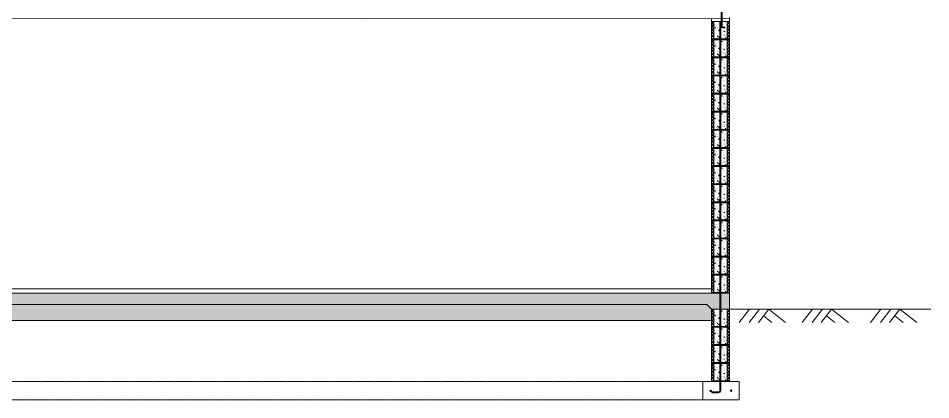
# Model space of a CAD drawing. Header units: inches. Extents: x 99 to 15695, y -7208 to 2559.
# Drawn here: x 14185.8 to 14588.6, y -3885.4 to -3716.9 of the extents above; entities that cross this region are included whole.
import ezdxf

# ---------------------------------------------------------------- set-up
doc = ezdxf.new("R2010")
doc.units = ezdxf.units.IN
doc.header["$LTSCALE"] = 96
doc.header["$MEASUREMENT"] = 0
doc.linetypes.add('Dash', pattern=[0.225, 0.15, -0.075])
doc.layers.get('0').update_dxf_attribs({"lineweight": 5})
for name, color, linetype, lineweight in [('Common', 4, 'Continuous', 5), ('Dimensions', 7, 'Continuous', 0), ('Section', 6, 'Continuous', 20)]:
    doc.layers.add(name, color=color, linetype=linetype, lineweight=lineweight)
doc.layers.add('Hatch', color=7, linetype='Continuous', lineweight=0, true_color=0x919191)

# ---------------------------------------------------------------- blocks, each defined once
blk = doc.blocks.new('-CAD Details ToolKit_ 8_ CMU w_ Grout')
at = {"layer": 'Common', "transparency": 33554687}
for points in [[(-3.81, 0.01), (-3.81, 7.62), (-2.81, 7.62), (-2.81, 0.01)], [(-3.69, 7.62), (-3.69, 8), (4.06, 8), (4.06, 7.62)], [(-2.81, 0.01), (-2.81, 7.62), (3.19, 7.62), (3.19, 0.01)], [(3.19, 0.01), (3.19, 7.62), (4.19, 7.62), (4.19, 0.01)]]:
    blk.add_lwpolyline(points, close=True, dxfattribs=at)
at = {"layer": 'Hatch', "transparency": 33554687}
for p, q in [((-3.81, 7.5), (-3.8, 7.52)), ((-3.81, 6.64), (-3.66, 6.49)), ((-3.81, 6.09), (-3.63, 6.27)), ((-3.81, 5.23), (-3.45, 4.86)), ((-3.81, 4.67), (-3.47, 5.02)), ((-3.8, 7.52), (-3.69, 7.62)), ((-2.81, 5.64), (-3.66, 6.49)), ((-3.63, 6.27), (-2.81, 7.09)), ((-3.47, 5.02), (-2.81, 5.67)), ((-2.81, 4.23), (-3.45, 4.86)), ((-3.38, 7.62), (-2.81, 7.06)), ((-3.31, 3.77), (-2.81, 4.26)), ((-2.81, 7.55), (-2.81, 7.55)), ((-2.81, 7.43), (-2.81, 7.43)), ((-2.81, 6.83), (-2.81, 6.83)), ((-2.81, 5.93), (-2.81, 5.93)), ((-2.81, 5.84), (-2.81, 5.84)), ((-2.81, 4.31), (-2.81, 4.31)), ((-2.81, 4.26), (-2.81, 4.26)), ((-2.76, 7.59), (-2.76, 7.59)), ((-2.71, 7.62), (-2.71, 7.62)), ((-2.62, 6.85), (-2.62, 6.85)), ((-2.6, 4.48), (-2.6, 4.48)), ((-2.57, 6.12), (-2.57, 6.12)), ((-2.54, 7.26), (-2.54, 7.26)), ((-2.38, 4.64), (-2.38, 4.64)), ((-2.36, 5.09), (-2.36, 5.09)), ((-2.32, 6.31), (-2.32, 6.31)), ((-2.29, 6.89), (-2.29, 6.89)), ((-2.24, 5.48), (-2.24, 5.48)), ((-1.69, 6.72), (-1.69, 6.72)), ((-1.39, 7.52), (-1.3, 7.62)), ((-1.39, 7.52), (-1.09, 7.5)), ((-1.27, 6.39), (-0.92, 6.52)), ((-1.27, 6.39), (-1.02, 6.22)), ((-1.13, 5.9), (-1.13, 5.9)), ((-1.09, 7.5), (-1.11, 7.62)), ((-1.04, 7.06), (-1.04, 7.06)), ((-1.02, 6.22), (-0.92, 6.52)), ((-0.99, 5.27), (-0.99, 5.27)), ((-0.69, 3.76), (-0.45, 4.05)), ((-0.66, 6.7), (-0.27, 7.1)), ((-0.66, 6.7), (-0.22, 6.63)), ((-0.51, 5.34), (-0.51, 5.34)), ((-0.46, 4.35), (-0.46, 4.35)), ((-0.39, 3.73), (-0.45, 4.05)), ((-0.22, 6.63), (-0.27, 7.1)), ((0.18, 4.99), (0.18, 4.99)), ((0.24, 6.66), (0.24, 6.66)), ((0.38, 7.25), (0.38, 7.25)), ((0.45, 7.62), (0.45, 7.62)), ((0.46, 4.44), (0.46, 4.44)), ((0.46, 4.44), (0.46, 4.44)), ((0.86, 7.13), (0.86, 7.13)), ((0.96, 5.59), (0.96, 5.59)), ((0.99, 7.13), (0.99, 7.13)), ((1.29, 5.57), (1.29, 5.57)), ((1.29, 5.57), (1.29, 5.57)), ((1.44, 6.31), (1.44, 6.31)), ((1.45, 4.35), (1.45, 4.35)), ((1.5, 7.62), (1.5, 7.62)), ((1.51, 6.27), (1.51, 6.27)), ((1.71, 6.14), (1.71, 6.14)), ((1.71, 6.14), (1.71, 6.14)), ((1.72, 4.38), (2.07, 4.51)), ((1.72, 4.38), (1.97, 4.21)), ((1.77, 6.21), (1.77, 6.21)), ((1.77, 6.21), (1.77, 6.21)), ((1.82, 5.64), (1.82, 5.64)), ((1.86, 6.33), (1.86, 6.33)), ((1.86, 6.33), (1.86, 6.33)), ((1.87, 7.62), (1.87, 7.62)), ((1.97, 4.21), (2.07, 4.51)), ((1.98, 5.97), (1.98, 5.97)), ((2, 6.2), (2, 6.2)), ((2.02, 7.53), (2.02, 7.53)), ((2.2, 7.21), (2.44, 7.5)), ((2.2, 7.21), (2.49, 7.18)), ((2.23, 6), (2.23, 6)), ((2.28, 6.6), (2.28, 6.6)), ((2.5, 7.2), (2.44, 7.5)), ((2.49, 7.18), (2.5, 7.18)), ((2.5, 7.18), (2.5, 7.2)), ((2.51, 7.22), (2.51, 7.22)), ((2.51, 7.22), (2.51, 7.22)), ((2.58, 7.17), (2.58, 7.17)), ((2.69, 5.75), (2.69, 5.75)), ((3.14, 7.56), (3.14, 7.56)), ((3.14, 7.56), (3.14, 7.56)), ((3.16, 7.56), (3.16, 7.56)), ((3.19, 7.57), (3.19, 7.57)), ((3.19, 7.06), (3.25, 7.12)), ((3.27, 7.01), (3.19, 7.09)), ((3.19, 7.02), (3.19, 7.02)), ((3.19, 7.01), (3.19, 7.01)), ((3.19, 5.64), (3.42, 5.87)), ((3.19, 5.67), (3.48, 5.38)), ((3.19, 5.44), (3.19, 5.44)), ((3.19, 5.39), (3.19, 5.39)), ((3.19, 4.23), (3.58, 4.62)), ((3.19, 4.26), (3.7, 3.75)), ((3.25, 7.12), (3.76, 7.62)), ((3.27, 7.01), (4.19, 6.09)), ((3.42, 5.87), (4.19, 6.64)), ((4.19, 4.67), (3.48, 5.38)), ((3.58, 4.62), (4.19, 5.23)), ((4.19, 7.5), (4.06, 7.62)), ((-3.81, 3.81), (-3.24, 3.24)), ((-3.81, 3.26), (-3.31, 3.77)), ((-3.81, 1.84), (-3.14, 2.52)), ((-3.02, 1.61), (-3.81, 2.4)), ((-3.81, 0.43), (-2.98, 1.27)), ((-2.84, 0.01), (-3.81, 0.98)), ((-3.24, 3.24), (-2.81, 2.81)), ((-3.14, 2.52), (-2.81, 2.84)), ((-3.02, 1.61), (-2.81, 1.4)), ((-2.98, 1.27), (-2.81, 1.43)), ((-2.82, 0.01), (-2.81, 0.02)), ((-2.81, 3.23), (-2.81, 3.23)), ((-2.81, 2.7), (-2.81, 2.7)), ((-2.81, 1.43), (-2.81, 1.43)), ((-2.81, 1.08), (-2.81, 1.08)), ((-2.81, 0.02), (-2.81, 0.02)), ((-2.66, 1.19), (-2.66, 1.19)), ((-2.63, 2.83), (-2.63, 2.83)), ((-2.51, 1.31), (-2.51, 1.31)), ((-2.48, 2.76), (-2.13, 2.9)), ((-2.48, 2.76), (-2.24, 2.6)), ((-2.45, 2.98), (-2.45, 2.98)), ((-2.38, 1.49), (-2.38, 1.49)), ((-2.35, 2.37), (-2.35, 2.37)), ((-2.29, 3.93), (-2.29, 3.93)), ((-2.24, 2.6), (-2.13, 2.9)), ((-2.13, 2.24), (-2.13, 2.24)), ((-1.83, 3.36), (-1.83, 3.36)), ((-1.65, 1.58), (-1.65, 1.58)), ((-1.65, 1.58), (-1.65, 1.58)), ((-1.48, 1.82), (-1.48, 1.82)), ((-1.48, 1.82), (-1.48, 1.82)), ((-1.37, 2.95), (-1.37, 2.95)), ((-1.2, 2.79), (-1.2, 2.79)), ((-1.01, 1.67), (-1.01, 1.67)), ((-0.94, 2.55), (-0.94, 2.55)), ((-0.94, 2.55), (-0.94, 2.55)), ((-0.79, 1.38), (-0.79, 1.38)), ((-0.69, 3.76), (-0.39, 3.73)), ((-0.68, 2.9), (-0.68, 2.9)), ((-0.68, 2.9), (-0.68, 2.9)), ((-0.33, 2.67), (-0.33, 2.67)), ((-0.18, 3.57), (-0.18, 3.57)), ((-0.18, 3.57), (-0.18, 3.57)), ((0, 1), (0.39, 1.41)), ((0, 1), (0.44, 0.93)), ((0.01, 0.01), (0.24, 0.29)), ((0.01, 0.01), (0.01, 0.01)), ((0.06, 1.81), (0.06, 1.81)), ((0.06, 1.66), (0.06, 1.66)), ((0.07, 0.01), (0.07, 0.01)), ((0.09, 1.61), (0.09, 1.61)), ((0.12, 3.33), (0.12, 3.33)), ((0.29, 0.01), (0.24, 0.29)), ((0.44, 0.93), (0.39, 1.41)), ((0.4, 3.65), (0.4, 3.65)), ((0.5, 0.75), (0.85, 0.88)), ((0.5, 0.75), (0.75, 0.58)), ((0.75, 0.58), (0.85, 0.88)), ((0.77, 1.98), (0.77, 1.98)), ((1.05, 3.91), (1.05, 3.91)), ((1.1, 0.14), (1.1, 0.14)), ((1.32, 1.97), (1.32, 1.97)), ((1.36, 0.01), (1.36, 0.01)), ((1.38, 3.78), (1.38, 3.78)), ((1.39, 1.07), (1.39, 1.07)), ((1.42, 2.71), (1.42, 2.71)), ((1.74, 0.1), (1.74, 0.1)), ((1.88, 2.05), (1.88, 2.05)), ((1.98, 3.05), (1.98, 3.05)), ((2.12, 0.01), (2.12, 0.01)), ((2.46, 0.27), (2.46, 0.27)), ((2.63, 3.94), (2.63, 3.94)), ((2.67, 3.94), (2.67, 3.94)), ((2.7, 3.95), (2.7, 3.95)), ((2.71, 3.92), (2.71, 3.92)), ((3.19, 3.97), (3.19, 3.97)), ((3.19, 3.85), (3.19, 3.85)), ((3.19, 3.78), (3.19, 3.78)), ((3.19, 2.81), (3.75, 3.37)), ((3.91, 2.12), (3.19, 2.84)), ((3.19, 2.17), (3.19, 2.17)), ((3.19, 2.16), (3.19, 2.16)), ((3.19, 1.4), (3.91, 2.12)), ((4.12, 0.5), (3.19, 1.43)), ((3.19, 0.54), (3.19, 0.54)), ((3.19, 0.37), (3.19, 0.37)), ((3.2, 0.01), (3.19, 0.03)), ((3.2, 0.01), (4.07, 0.87)), ((4.19, 3.26), (3.7, 3.75)), ((3.75, 3.37), (4.19, 3.81)), ((3.91, 2.12), (4.19, 2.4)), ((3.91, 2.12), (4.19, 1.84)), ((4.07, 0.87), (4.19, 0.98)), ((4.19, 0.43), (4.12, 0.5))]:
    blk.add_line(p, q, dxfattribs=at)
blk = doc.blocks.new('*U375')
at = {"transparency": 33554687, "rotation": 180}
blk.add_blockref('-CAD Details ToolKit_ 8_ CMU w_ Grout', (0.19, 4), dxfattribs=at)
blk = doc.blocks.new('*U376')
at = {"layer": 'Common', "color": 0, "linetype": 'ByBlock', "lineweight": -2, "transparency": 16777216}
for p in [(0, 112), (0, 104), (0, 96), (0, 88), (0, 80), (0, 72), (0, 64), (0, 56), (0, 48), (0, 40), (0, 32), (0, 24), (0, 16), (0, 8), (0, 0)]:
    blk.add_blockref('*U375', p, dxfattribs=at)
blk = doc.blocks.new('-CAD Details ToolKit_Cast-in-Place Anchor Bolt')
at = {"color": 9, "true_color": 0xc0c0c0, "transparency": 33554687}
for points in [[(0.38, 9), (-0.98, 9), (0.38, 9), (-0.98, 9.14)], [(-0.98, 9.14), (0.38, 9.14), (-0.98, 9.14), (0.38, 9)], [(0.2, 9.14), (-0.8, 9.14), (0.2, 9.14), (-0.8, 9.64)], [(-0.8, 9.64), (0.2, 9.64), (-0.8, 9.64), (0.2, 9.14)]]:
    blk.add_solid(points, dxfattribs=at)
at = {"color": 9, "lineweight": 0, "true_color": 0xc0c0c0, "transparency": 33554687}
for points in [[(-0.12, -8.41), (-0.52, -8.39), (-0.12, -8.41), (-0.12, 10.06)], [(-0.12, 10.06), (-0.52, -8.39), (-0.12, 10.06), (-0.52, 10.06)], [(-0.12, -8.41), (-0.52, -8.44), (-0.12, -8.41), (-0.52, -8.39)], [(-0.12, -8.41), (-0.12, -8.44), (-0.12, -8.41), (-0.52, -8.44)], [(-0.12, -8.44), (-0.5, -8.52), (-0.12, -8.44), (-0.52, -8.44)], [(-0.11, -8.47), (-0.5, -8.52), (-0.11, -8.47), (-0.12, -8.44)], [(-0.48, -8.6), (-0.5, -8.52), (-0.48, -8.6), (-0.11, -8.47)], [(-0.11, -8.47), (-0.1, -8.5), (-0.11, -8.47), (-0.48, -8.6)], [(-0.1, -8.5), (-0.44, -8.68), (-0.1, -8.5), (-0.48, -8.6)], [(-0.09, -8.52), (-0.44, -8.68), (-0.09, -8.52), (-0.1, -8.5)], [(-0.39, -8.75), (-0.44, -8.68), (-0.39, -8.75), (-0.09, -8.52)], [(-0.08, -8.54), (-0.39, -8.75), (-0.08, -8.54), (-0.09, -8.52)], [(-0.34, -8.81), (-0.39, -8.75), (-0.34, -8.81), (-0.08, -8.54)], [(-0.06, -8.56), (-0.34, -8.81), (-0.06, -8.56), (-0.08, -8.54)], [(-0.27, -8.87), (-0.34, -8.81), (-0.27, -8.87), (-0.06, -8.56)], [(-0.04, -8.58), (-0.27, -8.87), (-0.04, -8.58), (-0.06, -8.56)], [(-0.2, -8.91), (-0.27, -8.87), (-0.2, -8.91), (-0.04, -8.58)], [(-0.02, -8.6), (-0.2, -8.91), (-0.02, -8.6), (-0.04, -8.58)], [(-0.13, -8.95), (-0.2, -8.91), (-0.13, -8.95), (-0.02, -8.6)], [(0.01, -8.61), (-0.13, -8.95), (0.01, -8.61), (-0.02, -8.6)], [(0.04, -8.62), (-0.13, -8.95), (0.04, -8.62), (0.01, -8.61)], [(-0.05, -8.98), (-0.13, -8.95), (-0.05, -8.98), (0.04, -8.62)], [(0.06, -8.63), (-0.05, -8.98), (0.06, -8.63), (0.04, -8.62)], [(0.03, -8.99), (-0.05, -8.98), (0.03, -8.99), (0.06, -8.63)], [(0.06, -8.63), (0.1, -9), (0.06, -8.63), (0.03, -8.99)], [(0.06, -8.63), (0.98, -8.63), (0.06, -8.63), (0.1, -9)], [(0.98, -8.63), (0.98, -9), (0.98, -8.63), (0.1, -9)]]:
    blk.add_solid(points, dxfattribs=at)
at = {"layer": 'Common', "transparency": 33554687}
for points in [[(-0.98, 9), (-0.98, 9.14), (0.38, 9.14), (0.38, 9)], [(-0.8, 9.14), (-0.8, 9.64), (0.2, 9.64), (0.2, 9.14)]]:
    blk.add_lwpolyline(points, close=True, dxfattribs=at)
blk.add_lwpolyline([(-0.12, 10.06), (-0.12, -8.41, 0.375648), (0.06, -8.63), (0.98, -8.63), (0.98, -9), (0.1, -9, -0.389407), (-0.52, -8.39), (-0.52, 10.06)], format="xyb", close=True, dxfattribs=at)

msp = doc.modelspace()

# ---------------------------------------------------------------- hatches: boundary and pattern name
at = {"layer": 'Hatch'}
h = msp.add_hatch(dxfattribs=at)
h.set_pattern_fill('AR-CONC', color=256, scale=0.5, angle=720)
h.set_pattern_definition([(50, (6987.0924, -6402.6797), (3.5863009, -0.3137607), [0.375, -4.125]), (355, (6987.0924, -6402.6797), (-0.6937567, 3.7609607), [0.3, -3.3]), (100.451444, (6987.3912, -6402.706), (2.8925442, 3.4472), [0.318701, -3.5057106]), (46.1842, (6987.0924, -6401.6797), (5.3362067, -0.8275964), [0.5625, -6.1875]), (96.635635, (6987.537, -6401.7487), (4.6733097, 4.870593), [0.4780517, -5.2585688]), (351.18416, (6987.0924, -6401.68), (4.6733097, 4.870593), [0.45, -4.95]), (21, (6987.5924, -6401.9297), (2.9845353, -2.0130945), [0.375, -4.125]), (326, (6987.5924, -6401.9297), (1.2165767, 3.6257502), [0.3, -3.3]), (71.451445, (6987.841, -6402.0975), (4.2011119, 1.6126558), [0.318701, -3.5057106]), (37.5, (6987.0924, -6402.6797), (0.06079928, 1.66446927), [0, -3.26, 0, -3.35, 0, -3.3125]), (7.5, (6987.0924, -6402.6797), (1.3153477, 1.97205856), [0, -1.91, 0, -3.185, 0, -1.2625]), (327.5, (6985.9774, -6402.6797), (2.66911218, -0.11277436), [0, -1.25, 0, -3.9, 0, -5.175]), (317.5, (6985.4774, -6402.6797), (2.91593085, 0.5005249), [0, -1.625, 0, -2.59, 0, -3.675])])
edge = h.paths.add_edge_path()
edge.add_line((14499.77, -3838.36), (13299.78, -3838.36))
edge.add_line((13299.78, -3838.36), (13299.78, -3845.37))
edge.add_line((13299.78, -3845.37), (13307.74, -3845.37))
edge.add_line((13307.74, -3845.37), (13309.78, -3843.36))
edge.add_line((13309.78, -3843.36), (13650.3, -3843.36))
edge.add_line((13650.3, -3843.36), (13652.27, -3845.36))
edge.add_line((13652.27, -3845.36), (13660.27, -3845.36))
edge.add_line((13660.27, -3845.36), (13662.25, -3843.36))
edge.add_line((13662.25, -3843.36), (13888.8, -3843.36))
edge.add_line((13888.8, -3843.36), (13890.77, -3845.36))
edge.add_line((13890.77, -3845.36), (13898.77, -3845.36))
edge.add_line((13898.77, -3845.36), (13900.75, -3843.36))
edge.add_line((13900.75, -3843.36), (14489.8, -3843.36))
edge.add_line((14489.8, -3843.36), (14491.77, -3845.36))
edge.add_line((14491.77, -3845.36), (14499.77, -3845.36))
edge.add_line((14499.77, -3845.36), (14499.77, -3838.36))
h = msp.add_hatch(dxfattribs=at)
h.set_pattern_fill('GRAVEL', color=256, scale=5, angle=720)
h.set_pattern_definition([(228.0127875, (6990.69236, -6397.67975), (-40, -45), [0.67268, -66.5954402]), (184.9697407, (6990.24236, -6398.17975), (60, 5), [1.15434, -114.2796238]), (132.510447, (6989.09236, -6398.27975), (50, -55), [0.81394, -80.580163]), (267.273689, (6987.14236, -6399.52975), (5, 100), [1.05119, -104.0677902]), (292.8336542, (6987.09236, -6400.57975), (-25, 60), [1.030775, -102.0468656]), (357.273689, (6987.49236, -6401.52975), (-100, 5), [1.05119, -104.0677902]), (37.6942405, (6988.54236, -6401.57975), (-65, -50), [1.390145, -137.6242427]), (72.2553284, (6989.64236, -6400.72975), (35, 110), [1.31244, -129.9316075]), (121.4295656, (6990.04236, -6399.47975), (-40, 65), [1.05475, -104.4203655]), (175.2363583, (6989.49236, -6398.57975), (55, -5), [1.20416, -59.003813]), (222.3974378, (6988.29236, -6398.47975), (-60, -55), [1.55724, -154.166875]), (138.814075, (6992.09236, -6399.57975), (-35, 30), [0.531505, -52.619224]), (171.4692344, (6991.69236, -6399.22975), (65, -10), [1.011185, -100.107557]), (225, (6990.6924, -6399.0797), (-3e-15, -5), [0.707105, -6.3639628]), (203.1985905, (6990.34236, -6398.47975), (25, 10), [0.38079, -37.6980755]), (291.80141, (6989.9924, -6398.6297), (-5, 15), [0.538515, -26.387309]), (30.963757, (6990.1924, -6399.12975), (15, 10), [0.874645, -28.2801145]), (161.565051, (6990.9424, -6398.6797), (10, -5), [0.632455, -15.1789333]), (16.3895403, (6987.09236, -6398.62975), (50, 15), [0.886, -87.7142257]), (70.346176, (6987.94236, -6398.37975), (-20, -55), [0.743305, -73.5870387]), (293.1985905, (6990.94236, -6397.67975), (-10, 25), [0.761575, -37.3172905]), (343.6104597, (6991.24236, -6398.37975), (-50, 15), [0.886, -87.7142257]), (339.443955, (6987.09236, -6401.72975), (-25, 10), [0.8544, -41.8656187]), (294.7751406, (6987.89236, -6402.02975), (-25, 55), [0.71589, -70.8732153]), (66.8014095, (6990.99236, -6402.67975), (10, 25), [0.761575, -37.3172905]), (17.3540246, (6991.29236, -6401.97975), (-65, -20), [0.838155, -82.977118]), (69.443955, (6988.54236, -6402.67975), (-10, -25), [0.4272, -42.2928187]), (101.309932, (6990.6924, -6402.6797), (-5, 20), [0.25495, -25.2401476]), (165.963757, (6990.6424, -6402.4297), (15, -5), [1.030775, -19.584753]), (186.009006, (6989.64236, -6402.17975), (50, 5), [0.95525, -94.569616]), (303.690068, (6990.1924, -6399.5797), (-5, 10), [0.72111, -17.3066464]), (353.1572266, (6990.59236, -6400.17975), (85, -10), [1.25897, -124.637813]), (60.945396, (6991.84236, -6400.32975), (-20, -35), [0.51478, -50.9633707]), (90, (6992.0924, -6399.8797), (-5, 5), [0.3, -4.7]), (120.256437, (6989.54236, -6402.02975), (20, -35), [0.69462, -68.7676]), (48.0127875, (6989.19236, -6401.42975), (40, 45), [1.34536, -65.9227602]), (0, (6990.0924, -6400.4297), (5, 5), [1.3, -3.7]), (325.3048465, (6991.39236, -6400.42975), (50, -35), [0.79057, -78.2663715]), (254.054604, (6992.04236, -6400.87975), (-5, -20), [0.72801, -35.6725394]), (207.6459754, (6991.84236, -6401.57975), (-95, -50), [1.185325, -117.347371]), (175.4260787, (6990.79236, -6402.12975), (-65, 5), [1.253995, -124.145367])])
h.paths.add_polyline_path([(14491.78, -3845.36), (14489.8, -3843.36), (13900.75, -3843.36), (13898.77, -3845.36), (13898.77, -3850.36), (14491.78, -3850.36)])

# ---------------------------------------------------------------- linework, layer by layer
at = {"layer": 'Common'}
for p, q in [((14499.77, -3717.2), (13896.27, -3716.57)), ((14491.77, -3836.45), (14491.77, -3717.2)), ((14499.77, -3717.2), (14499.77, -3716.57)), ((14499.77, -3836.45), (14499.77, -3717.2)), ((14491.77, -3836.45), (13896.77, -3836.45)), ((14491.77, -3835.57), (14491.77, -3836.45))]:
    msp.add_line(p, q, dxfattribs=at)
at = {"layer": 'Common', "linetype": 'Dash', "ltscale": 0.01}
for p, q in [((13902.61, -3877.37), (14487.94, -3877.37)), ((14487.94, -3885.37), (13902.61, -3885.37))]:
    msp.add_line(p, q, dxfattribs=at)
at = {"layer": 'Common', "linetype": 'Continuous', "transparency": 33554687}
msp.add_lwpolyline([(14495.55, -3718.57), (14495.55, -3881.13, -0.459117), (14494.8, -3881.87), (14491.93, -3881.87), (14491.92, -3882.25), (14494.93, -3882.25, 0.404899), (14495.93, -3881.25), (14495.93, -3718.57)], format="xyb", close=True, dxfattribs=at)
for points in [[(14499.77, -3838.36), (13299.78, -3838.36), (13299.78, -3845.37), (13307.74, -3845.37), (13309.78, -3843.36), (13650.3, -3843.36), (13652.27, -3845.36), (13660.27, -3845.36), (13662.25, -3843.36), (13888.8, -3843.36), (13890.77, -3845.36), (13898.77, -3845.36), (13900.75, -3843.36), (14489.8, -3843.36), (14491.77, -3845.36), (14499.77, -3845.36), (14499.77, -3838.36)], [(14491.77, -3850.36), (13898.77, -3850.36)]]:
    msp.add_lwpolyline(points, dxfattribs=at)
msp.add_lwpolyline([(14487.94, -3877.37), (14487.94, -3885.37), (14503.99, -3885.37), (14503.99, -3877.37)], close=True, dxfattribs=at)
for centre in [(14491.44, -3881.47), (14500.43, -3881.37)]:
    msp.add_circle(centre, 0.312, dxfattribs=at)
at = {"layer": 'Dimensions'}
for p, q in [((14508.6, -3845.38), (14504.05, -3851.22)), ((14512.96, -3845.38), (14508.41, -3851.22)), ((14517.04, -3845.38), (14512.48, -3851.22)), ((14517.04, -3845.38), (14524.47, -3851.22)), ((14536.39, -3845.38), (14531.83, -3851.22)), ((14540.75, -3845.38), (14536.19, -3851.22)), ((14544.82, -3845.38), (14540.27, -3851.22)), ((14544.82, -3845.38), (14552.26, -3851.22)), ((14566.54, -3845.38), (14561.99, -3851.22)), ((14570.9, -3845.38), (14566.34, -3851.22)), ((14574.97, -3845.38), (14570.42, -3851.22)), ((14574.97, -3845.38), (14582.41, -3851.22)), ((14514.76, -3848.3), (14518.48, -3851.22)), ((14542.55, -3848.3), (14546.26, -3851.22)), ((14572.7, -3848.3), (14576.41, -3851.22))]:
    msp.add_line(p, q, dxfattribs=at)
at = {"layer": 'Section'}
msp.add_line((14499.78, -3845.38), (14588.58, -3845.38), dxfattribs=at)

# ---------------------------------------------------------------- block references
at = {"linetype": 'Continuous', "lineweight": 0, "transparency": 33554687}
msp.add_blockref('-CAD Details ToolKit_Cast-in-Place Anchor Bolt', (14496.64, -3712.19), dxfattribs=at)
at = {"transparency": 33554687, "xscale": -1, "rotation": 180}
for p in [(14495.59, -3845.37), (14495.59, -3853.37)]:
    msp.add_blockref('-CAD Details ToolKit_ 8_ CMU w_ Grout', p, dxfattribs=at)
at = {"linetype": 'Continuous', "lineweight": 0, "transparency": 33554687, "xscale": -1, "rotation": 180}
for p in [(14495.59, -3861.37), (14495.59, -3869.37)]:
    msp.add_blockref('-CAD Details ToolKit_ 8_ CMU w_ Grout', p, dxfattribs=at)
at = {"layer": 'Common', "xscale": -1}
msp.add_blockref('*U376', (14495.78, -3834.36), dxfattribs=at)

doc.saveas('drawing.dxf')
